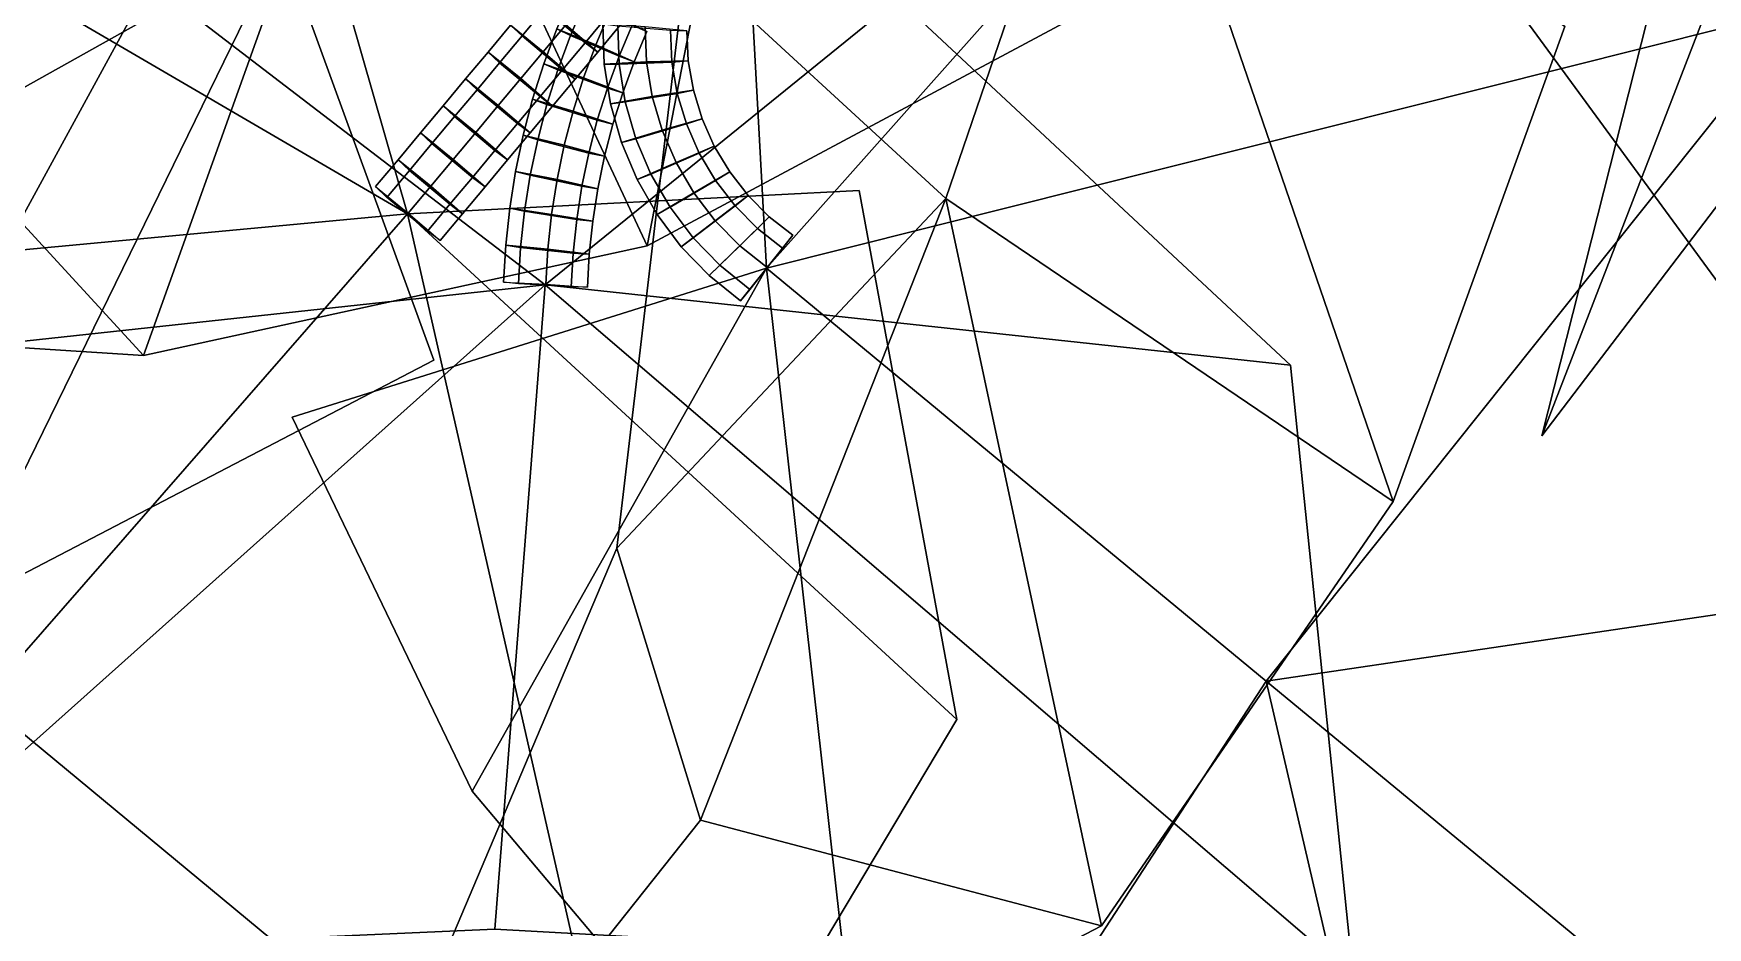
# Model space of a CAD drawing. Header units: metres. Extents: x -219 to 389, y -251 to 301.
# Drawn here: x -83.5 to 12.5, y -121.5 to -70.2 of the extents above; entities that cross this region are included whole.
import ezdxf

# ---------------------------------------------------------------- set-up
doc = ezdxf.new("R2010")
doc.units = ezdxf.units.M

msp = doc.modelspace()

# ---------------------------------------------------------------- linework, layer by layer
at = {"layer": 'Breeder_Leaf', "color": 3}
for points in [[(-38.9781, -34.4874, 315.0494), (-48.3076, -82.424, 322.7845), (-63.3924, -50.1408, 329.0746)], [(-38.9781, -34.4874, 315.0494), (-63.3924, -50.1408, 329.0746), (-48.3076, -82.424, 322.7845)], [(-24.1274, -69.4886, 305.1442), (-48.3076, -82.424, 322.7845), (-38.9781, -34.4874, 315.0494)], [(-24.1274, -69.4886, 305.1442), (-38.9781, -34.4874, 315.0494), (-48.3076, -82.424, 322.7845)], [(-69.2797, -65.04957, 184.5442), (-122.1631, -94.6452, 160.456), (-103.0843, -49.663, 177.6563)], [(-69.2797, -65.04957, 184.5442), (-103.0843, -49.663, 177.6563), (-122.1631, -94.6452, 160.456)], [(-63.3924, -50.1408, 329.0746), (-77.2186, -88.7116, 341.0018), (-95.0627, -69.3002, 344.3145)], [(-63.3924, -50.1408, 329.0746), (-95.0627, -69.3002, 344.3145), (-77.2186, -88.7116, 341.0018)], [(-48.3076, -82.424, 322.7845), (-77.2186, -88.7116, 341.0018), (-63.3924, -50.1408, 329.0746)], [(-48.3076, -82.424, 322.7845), (-63.3924, -50.1408, 329.0746), (-77.2186, -88.7116, 341.0018)], [(-46.06987, -65.9905, 348.8272), (-21.3414, -50.9409, 311.2319), (-31.1677, -79.7071, 321.8969)], [(-46.06987, -65.9905, 348.8272), (-31.1677, -79.7071, 321.8969), (-21.3414, -50.9409, 311.2319)], [(-41.4548, -83.7103, 184.6386), (-42.8716, -57.8117, 163.1995), (-12.7835, -51.4789, 167.8317)], [(-41.4548, -83.7103, 184.6386), (-12.7835, -51.4789, 167.8317), (-42.8716, -57.8117, 163.1995)], [(-41.4548, -83.7103, 184.6386), (-12.7835, -51.4789, 167.8317), (18.04927, -68.7645, 162.5323)], [(-41.4548, -83.7103, 184.6386), (18.04927, -68.7645, 162.5323), (-12.7835, -51.4789, 167.8317)], [(-21.3414, -50.9409, 311.2319), (-5.5099, -97.09286, 303.2223), (-31.1677, -79.7071, 321.8969)], [(-21.3414, -50.9409, 311.2319), (-31.1677, -79.7071, 321.8969), (-5.5099, -97.09286, 303.2223)], [(4.3536, -69.8374, 288.2879), (-5.5099, -97.09286, 303.2223), (-21.3414, -50.9409, 311.2319)], [(4.3536, -69.8374, 288.2879), (-21.3414, -50.9409, 311.2319), (-5.5099, -97.09286, 303.2223)], [(-62.05539, -80.5891, 184.4259), (-91.6222, -63.3322, 198.5596), (-69.9424, -53.117, 182.6716)], [(-62.05539, -80.5891, 184.4259), (-69.9424, -53.117, 182.6716), (-91.6222, -63.3322, 198.5596)], [(9.2624, -53.04527, 293.8242), (17.9298, -91.06712, 320.854), (-1.4404, -64.5935, 324.3927)], [(9.2624, -53.04527, 293.8242), (-1.4404, -64.5935, 324.3927), (17.9298, -91.06712, 320.854)], [(9.2624, -53.04527, 293.8242), (43.9054, -67.9363, 261.8412), (24.3944, -81.1248, 289.3132)], [(9.2624, -53.04527, 293.8242), (24.3944, -81.1248, 289.3132), (43.9054, -67.9363, 261.8412)], [(17.9298, -91.06712, 320.854), (9.2624, -53.04527, 293.8242), (24.3944, -81.1248, 289.3132)], [(17.9298, -91.06712, 320.854), (24.3944, -81.1248, 289.3132), (9.2624, -53.04527, 293.8242)], [(-119.9287, -86.00078, 197.7722), (-91.6222, -63.3322, 198.5596), (-62.05539, -80.5891, 184.4259)], [(-119.9287, -86.00078, 197.7722), (-62.05539, -80.5891, 184.4259), (-91.6222, -63.3322, 198.5596)], [(25.956, -63.1978, 355.8663), (3.03419, -93.3344, 358.4336), (12.5233, -68.8158, 367.5765)], [(25.956, -63.1978, 355.8663), (12.5233, -68.8158, 367.5765), (3.03419, -93.3344, 358.4336)], [(-69.2797, -65.04957, 184.5442), (-87.9508, -103.2428, 166.2128), (-122.1631, -94.6452, 160.456)], [(-69.2797, -65.04957, 184.5442), (-122.1631, -94.6452, 160.456), (-87.9508, -103.2428, 166.2128)], [(-69.2797, -65.04957, 184.5442), (-60.5567, -88.9911, 162.5649), (-87.9508, -103.2428, 166.2128)], [(-69.2797, -65.04957, 184.5442), (-87.9508, -103.2428, 166.2128), (-60.5567, -88.9911, 162.5649)], [(3.03419, -93.3344, 358.4336), (10.1516, -65.242, 385.2508), (12.5233, -68.8158, 367.5765)], [(3.03419, -93.3344, 358.4336), (12.5233, -68.8158, 367.5765), (10.1516, -65.242, 385.2508)], [(-31.1677, -79.7071, 321.8969), (-50.04277, -99.7697, 353.4245), (-46.06987, -65.9905, 348.8272)], [(-31.1677, -79.7071, 321.8969), (-46.06987, -65.9905, 348.8272), (-50.04277, -99.7697, 353.4245)], [(-54.1561, -84.6644, 184.469), (-88.3297, -88.3472, 198.2662), (-76.8346, -67.3038, 182.3972)], [(-54.1561, -84.6644, 184.469), (-76.8346, -67.3038, 182.3972), (-88.3297, -88.3472, 198.2662)], [(-54.1561, -84.6644, 184.469), (-33.9211, -68.254, 163.1706), (-11.3907, -89.2734, 167.3443)], [(-54.1561, -84.6644, 184.469), (-11.3907, -89.2734, 167.3443), (-33.9211, -68.254, 163.1706)], [(-41.4548, -83.7103, 184.6386), (18.04927, -68.7645, 162.5323), (-12.7915, -107.4019, 178)], [(-41.4548, -83.7103, 184.6386), (-12.7915, -107.4019, 178), (18.04927, -68.7645, 162.5323)], [(18.04927, -68.7645, 162.5323), (49.2769, -98.2246, 160.3172), (-12.7915, -107.4019, 178)], [(18.04927, -68.7645, 162.5323), (-12.7915, -107.4019, 178), (49.2769, -98.2246, 160.3172)], [(-77.2186, -88.7116, 341.0018), (-131.0786, -85.2627, 340.4108), (-95.0627, -69.3002, 344.3145)], [(-77.2186, -88.7116, 341.0018), (-95.0627, -69.3002, 344.3145), (-131.0786, -85.2627, 340.4108)], [(-62.05539, -80.5891, 184.4259), (-36.1449, -79.2464, 162.9963), (-30.5445, -109.5901, 166.8366)], [(-62.05539, -80.5891, 184.4259), (-30.5445, -109.5901, 166.8366), (-36.1449, -79.2464, 162.9963)], [(-45.2409, -115.3822, 333.3679), (-50.04277, -99.7697, 353.4245), (-31.1677, -79.7071, 321.8969)], [(-45.2409, -115.3822, 333.3679), (-31.1677, -79.7071, 321.8969), (-50.04277, -99.7697, 353.4245)], [(-31.1677, -79.7071, 321.8969), (-22.2335, -121.4346, 321.5267), (-45.2409, -115.3822, 333.3679)], [(-31.1677, -79.7071, 321.8969), (-45.2409, -115.3822, 333.3679), (-22.2335, -121.4346, 321.5267)], [(-5.5099, -97.09286, 303.2223), (-22.2335, -121.4346, 321.5267), (-31.1677, -79.7071, 321.8969)], [(-5.5099, -97.09286, 303.2223), (-31.1677, -79.7071, 321.8969), (-22.2335, -121.4346, 321.5267)], [(-119.9287, -86.00078, 197.7722), (-62.05539, -80.5891, 184.4259), (-86.4434, -108.4844, 177.0764)], [(-119.9287, -86.00078, 197.7722), (-86.4434, -108.4844, 177.0764), (-62.05539, -80.5891, 184.4259)], [(-62.05539, -80.5891, 184.4259), (-48.5805, -139.8444, 160.7608), (-86.4434, -108.4844, 177.0764)], [(-62.05539, -80.5891, 184.4259), (-86.4434, -108.4844, 177.0764), (-48.5805, -139.8444, 160.7608)], [(-62.05539, -80.5891, 184.4259), (-30.5445, -109.5901, 166.8366), (-48.5805, -139.8444, 160.7608)], [(-62.05539, -80.5891, 184.4259), (-48.5805, -139.8444, 160.7608), (-30.5445, -109.5901, 166.8366)], [(-41.4548, -83.7103, 184.6386), (-58.347, -113.7077, 198.2978), (-68.6715, -92.2619, 182.1647)], [(-41.4548, -83.7103, 184.6386), (-68.6715, -92.2619, 182.1647), (-58.347, -113.7077, 198.2978)], [(-34.9822, -141.4525, 198.0805), (-58.347, -113.7077, 198.2978), (-41.4548, -83.7103, 184.6386)], [(-34.9822, -141.4525, 198.0805), (-41.4548, -83.7103, 184.6386), (-58.347, -113.7077, 198.2978)], [(-34.9822, -141.4525, 198.0805), (-41.4548, -83.7103, 184.6386), (-12.7915, -107.4019, 178)], [(-34.9822, -141.4525, 198.0805), (-12.7915, -107.4019, 178), (-41.4548, -83.7103, 184.6386)], [(-97.5576, -123.4195, 197.5488), (-54.1561, -84.6644, 184.469), (-57.05573, -121.6322, 177.2636)], [(-97.5576, -123.4195, 197.5488), (-57.05573, -121.6322, 177.2636), (-54.1561, -84.6644, 184.469)], [(-97.5576, -123.4195, 197.5488), (-88.3297, -88.3472, 198.2662), (-54.1561, -84.6644, 184.469)], [(-97.5576, -123.4195, 197.5488), (-54.1561, -84.6644, 184.469), (-88.3297, -88.3472, 198.2662)], [(-54.1561, -84.6644, 184.469), (-7.7963, -124.3466, 161.4712), (-57.05573, -121.6322, 177.2636)], [(-54.1561, -84.6644, 184.469), (-57.05573, -121.6322, 177.2636), (-7.7963, -124.3466, 161.4712)], [(-54.1561, -84.6644, 184.469), (-11.3907, -89.2734, 167.3443), (-7.7963, -124.3466, 161.4712)], [(-54.1561, -84.6644, 184.469), (-7.7963, -124.3466, 161.4712), (-11.3907, -89.2734, 167.3443)], [(-12.7915, -107.4019, 178), (49.2769, -98.2246, 160.3172), (19.4762, -134.0183, 170.6387)], [(-12.7915, -107.4019, 178), (19.4762, -134.0183, 170.6387), (49.2769, -98.2246, 160.3172)], [(-69.6927, -146.148, 328.5981), (-50.04277, -99.7697, 353.4245), (-45.2409, -115.3822, 333.3679)], [(-69.6927, -146.148, 328.5981), (-45.2409, -115.3822, 333.3679), (-50.04277, -99.7697, 353.4245)], [(-12.7915, -107.4019, 178), (0.8328, -165.9736, 195.2332), (-34.9822, -141.4525, 198.0805)], [(-12.7915, -107.4019, 178), (-34.9822, -141.4525, 198.0805), (0.8328, -165.9736, 195.2332)], [(0.8328, -165.9736, 195.2332), (-12.7915, -107.4019, 178), (19.4762, -134.0183, 170.6387)], [(0.8328, -165.9736, 195.2332), (19.4762, -134.0183, 170.6387), (-12.7915, -107.4019, 178)], [(-86.4434, -108.4844, 177.0764), (-78.7949, -170.277, 157.7743), (-113.8439, -139.8918, 168.9145)], [(-86.4434, -108.4844, 177.0764), (-113.8439, -139.8918, 168.9145), (-78.7949, -170.277, 157.7743)], [(-48.5805, -139.8444, 160.7608), (-78.7949, -170.277, 157.7743), (-86.4434, -108.4844, 177.0764)], [(-48.5805, -139.8444, 160.7608), (-86.4434, -108.4844, 177.0764), (-78.7949, -170.277, 157.7743)], [(-22.2335, -121.4346, 321.5267), (-69.6927, -146.148, 328.5981), (-45.2409, -115.3822, 333.3679)], [(-22.2335, -121.4346, 321.5267), (-45.2409, -115.3822, 333.3679), (-69.6927, -146.148, 328.5981)]]:
    msp.add_3dface(points, dxfattribs=at)
at = {"layer": 'Breeder_Petiole', "color": 3}
for points in [[(-50.5799, -69.2323, 186.7612), (-51.8724, -70.7768, 186.7246), (-54.1948, -68.8333, 186.7218), (-52.9024, -67.2889, 186.7584)], [(-51.8877, -68.4442, 186.7555), (-52.7069, -70.365, 186.7198), (-53.4994, -69.975, 183.8758), (-52.662, -68.01402, 183.9123)], [(-52.662, -68.01402, 183.9123), (-53.4994, -69.975, 183.8758), (-51.2571, -70.8967, 182.1464), (-50.4687, -69.04357, 182.1809)], [(-51.6846, -68.1994, 182.1771), (-52.977, -69.7439, 182.1405), (-51.1476, -71.3161, 183.8869), (-49.8552, -69.7716, 183.9235)], [(-54.1948, -68.8333, 186.7218), (-55.4872, -70.3778, 186.6853), (-56.1419, -69.7627, 183.846), (-54.8495, -68.2183, 183.8826)], [(-54.8495, -68.2183, 183.8826), (-56.1419, -69.7627, 183.846), (-54.2694, -71.2884, 182.104), (-52.977, -69.7439, 182.1405)], [(-51.8724, -70.7768, 186.7246), (-53.1648, -72.3213, 186.688), (-55.4872, -70.3778, 186.6853), (-54.1948, -68.8333, 186.7218)], [(-49.1628, -69.7652, 186.7715), (-49.9204, -71.5508, 186.7383), (-52.7069, -70.365, 186.7198), (-51.8877, -68.4442, 186.7555)], [(-50.4687, -69.04357, 182.1809), (-51.2571, -70.8967, 182.1464), (-49.05787, -71.865, 183.9054), (-48.3185, -70.1196, 183.9378)], [(-55.4872, -70.3778, 186.6853), (-56.7796, -71.9223, 186.6487), (-57.4343, -71.3072, 183.8094), (-56.1419, -69.7627, 183.846)], [(-56.1419, -69.7627, 183.846), (-57.4343, -71.3072, 183.8094), (-55.5619, -72.8328, 182.0674), (-54.2694, -71.2884, 182.104)], [(-52.977, -69.7439, 182.1405), (-54.2694, -71.2884, 182.104), (-52.44, -72.8606, 183.8503), (-51.1476, -71.3161, 183.8869)], [(-52.7069, -70.365, 186.7198), (-53.4307, -72.3238, 186.6847), (-54.2395, -71.9748, 183.84), (-53.4994, -69.975, 183.8758)], [(-53.4994, -69.975, 183.8758), (-54.2395, -71.9748, 183.84), (-51.9535, -72.7864, 182.1126), (-51.2571, -70.8967, 182.1464)], [(-49.8552, -69.7716, 183.9235), (-51.1476, -71.3161, 183.8869), (-51.8724, -70.7768, 186.7246), (-50.5799, -69.2323, 186.7612)], [(-49.9886, -69.8004, 186.7609), (-49.9129, -71.9985, 186.7325), (-50.7764, -71.9961, 183.8824), (-50.8497, -69.6877, 183.9124)], [(-50.8497, -69.6877, 183.9124), (-50.7764, -71.9961, 183.8824), (-48.3434, -71.8776, 182.1693), (-48.4232, -69.8652, 182.1952)], [(-46.9709, -70.05233, 186.7948), (-46.8872, -71.8791, 186.7714), (-49.9129, -71.9985, 186.7325), (-49.9886, -69.8004, 186.7609)], [(-48.3185, -70.1196, 183.9378), (-49.05787, -71.865, 183.9054), (-49.9204, -71.5508, 186.7383), (-49.1628, -69.7652, 186.7715)], [(-48.4232, -69.8652, 182.1952), (-48.3434, -71.8776, 182.1693), (-45.9535, -71.8058, 183.9445), (-46.03975, -70.08924, 183.9664)], [(-46.03975, -70.08924, 183.9664), (-45.9535, -71.8058, 183.9445), (-46.8872, -71.8791, 186.7714), (-46.9709, -70.05233, 186.7948)], [(-53.1648, -72.3213, 186.688), (-54.4572, -73.8658, 186.6514), (-56.7796, -71.9223, 186.6487), (-55.4872, -70.3778, 186.6853)], [(-49.9204, -71.5508, 186.7383), (-50.5895, -73.3714, 186.7058), (-53.4307, -72.3238, 186.6847), (-52.7069, -70.365, 186.7198)], [(-51.1476, -71.3161, 183.8869), (-52.44, -72.8606, 183.8503), (-53.1648, -72.3213, 186.688), (-51.8724, -70.7768, 186.7246)], [(-51.2571, -70.8967, 182.1464), (-51.9535, -72.7864, 182.1126), (-49.7106, -73.6446, 183.8736), (-49.05787, -71.865, 183.9054)], [(-56.7796, -71.9223, 186.6487), (-58.0721, -73.4668, 186.6121), (-58.7267, -72.8517, 183.7729), (-57.4343, -71.3072, 183.8094)], [(-57.4343, -71.3072, 183.8094), (-58.7267, -72.8517, 183.7729), (-56.8543, -74.3773, 182.0308), (-55.5619, -72.8328, 182.0674)], [(-54.4572, -73.8658, 186.6514), (-55.7496, -75.4102, 186.6149), (-58.0721, -73.4668, 186.6121), (-56.7796, -71.9223, 186.6487)], [(-54.2694, -71.2884, 182.104), (-55.5619, -72.8328, 182.0674), (-53.7325, -74.405, 183.8138), (-52.44, -72.8606, 183.8503)], [(-53.4307, -72.3238, 186.6847), (-54.05768, -74.3157, 186.6504), (-54.8807, -74.00851, 183.8049), (-54.2395, -71.9748, 183.84)], [(-54.2395, -71.9748, 183.84), (-54.8807, -74.00851, 183.8049), (-52.5565, -74.708, 182.0795), (-51.9535, -72.7864, 182.1126)], [(-50.7764, -71.9961, 183.8824), (-50.4211, -74.2782, 183.8564), (-48.01801, -73.8653, 182.1468), (-48.3434, -71.8776, 182.1693)], [(-49.9129, -71.9985, 186.7325), (-49.5687, -74.1709, 186.7077), (-50.4211, -74.2782, 183.8564), (-50.7764, -71.9961, 183.8824)], [(-49.05787, -71.865, 183.9054), (-49.7106, -73.6446, 183.8736), (-50.5895, -73.3714, 186.7058), (-49.9204, -71.5508, 186.7383)], [(-46.8872, -71.8791, 186.7714), (-46.5804, -73.682, 186.7511), (-49.5687, -74.1709, 186.7077), (-49.9129, -71.9985, 186.7325)], [(-48.3434, -71.8776, 182.1693), (-48.01801, -73.8653, 182.1468), (-45.6579, -73.4989, 183.9256), (-45.9535, -71.8058, 183.9445)], [(-45.9535, -71.8058, 183.9445), (-45.6579, -73.4989, 183.9256), (-46.5804, -73.682, 186.7511), (-46.8872, -71.8791, 186.7714)], [(-58.0721, -73.4668, 186.6121), (-59.3645, -75.01127, 186.5755), (-60.01921, -74.3961, 183.7363), (-58.7267, -72.8517, 183.7729)], [(-58.7267, -72.8517, 183.7729), (-60.01921, -74.3961, 183.7363), (-58.1467, -75.9218, 181.9942), (-56.8543, -74.3773, 182.0308)], [(-55.5619, -72.8328, 182.0674), (-56.8543, -74.3773, 182.0308), (-55.02493, -75.9495, 183.7772), (-53.7325, -74.405, 183.8138)], [(-52.44, -72.8606, 183.8503), (-53.7325, -74.405, 183.8138), (-54.4572, -73.8658, 186.6514), (-53.1648, -72.3213, 186.688)], [(-50.5895, -73.3714, 186.7058), (-51.1684, -75.2226, 186.6739), (-54.05768, -74.3157, 186.6504), (-53.4307, -72.3238, 186.6847)], [(-51.9535, -72.7864, 182.1126), (-52.5565, -74.708, 182.0795), (-50.2753, -75.4541, 183.8425), (-49.7106, -73.6446, 183.8736)], [(-55.7496, -75.4102, 186.6149), (-57.04211, -76.9547, 186.5783), (-59.3645, -75.01127, 186.5755), (-58.0721, -73.4668, 186.6121)], [(-53.7325, -74.405, 183.8138), (-55.02493, -75.9495, 183.7772), (-55.7496, -75.4102, 186.6149), (-54.4572, -73.8658, 186.6514)], [(-49.7106, -73.6446, 183.8736), (-50.2753, -75.4541, 183.8425), (-51.1684, -75.2226, 186.6739), (-50.5895, -73.3714, 186.7058)], [(-50.4211, -74.2782, 183.8564), (-49.7891, -76.4996, 183.8345), (-47.4516, -75.7981, 182.1279), (-48.01801, -73.8653, 182.1468)], [(-46.5804, -73.682, 186.7511), (-46.05528, -75.4338, 186.7342), (-48.9611, -76.2848, 186.687), (-49.5687, -74.1709, 186.7077)], [(-48.01801, -73.8653, 182.1468), (-47.4516, -75.7981, 182.1279), (-45.1572, -75.1432, 183.9098), (-45.6579, -73.4989, 183.9256)], [(-45.6579, -73.4989, 183.9256), (-45.1572, -75.1432, 183.9098), (-46.05528, -75.4338, 186.7342), (-46.5804, -73.682, 186.7511)], [(-59.3645, -75.01127, 186.5755), (-60.6569, -76.5557, 186.539), (-61.3116, -75.9406, 183.6997), (-60.01921, -74.3961, 183.7363)], [(-60.01921, -74.3961, 183.7363), (-61.3116, -75.9406, 183.6997), (-59.4391, -77.4662, 181.9577), (-58.1467, -75.9218, 181.9942)], [(-56.8543, -74.3773, 182.0308), (-58.1467, -75.9218, 181.9942), (-56.3173, -77.494, 183.7406), (-55.02493, -75.9495, 183.7772)], [(-54.05768, -74.3157, 186.6504), (-54.586, -76.336, 186.6169), (-55.4212, -76.07123, 183.7707), (-54.8807, -74.00851, 183.8049)], [(-54.8807, -74.00851, 183.8049), (-55.4212, -76.07123, 183.7707), (-53.06438, -76.6569, 182.0472), (-52.5565, -74.708, 182.0795)], [(-51.1684, -75.2226, 186.6739), (-51.6558, -77.1001, 186.6428), (-54.586, -76.336, 186.6169), (-54.05768, -74.3157, 186.6504)], [(-52.5565, -74.708, 182.0795), (-53.06438, -76.6569, 182.0472), (-50.7505, -77.2891, 183.8121), (-50.2753, -75.4541, 183.8425)], [(-49.5687, -74.1709, 186.7077), (-48.9611, -76.2848, 186.687), (-49.7891, -76.4996, 183.8345), (-50.4211, -74.2782, 183.8564)], [(-57.04211, -76.9547, 186.5783), (-58.3345, -78.4992, 186.5417), (-60.6569, -76.5557, 186.539), (-59.3645, -75.01127, 186.5755)], [(-55.02493, -75.9495, 183.7772), (-56.3173, -77.494, 183.7406), (-57.04211, -76.9547, 186.5783), (-55.7496, -75.4102, 186.6149)], [(-50.2753, -75.4541, 183.8425), (-50.7505, -77.2891, 183.8121), (-51.6558, -77.1001, 186.6428), (-51.1684, -75.2226, 186.6739)], [(-49.7891, -76.4996, 183.8345), (-48.8899, -78.6271, 183.8172), (-46.6529, -77.6472, 182.1131), (-47.4516, -75.7981, 182.1279)], [(-46.05528, -75.4338, 186.7342), (-45.3196, -77.1082, 186.7209), (-48.09946, -78.3085, 186.6706), (-48.9611, -76.2848, 186.687)], [(-47.4516, -75.7981, 182.1279), (-46.6529, -77.6472, 182.1131), (-44.459, -76.7138, 183.8974), (-45.1572, -75.1432, 183.9098)], [(-45.1572, -75.1432, 183.9098), (-44.459, -76.7138, 183.8974), (-45.3196, -77.1082, 186.7209), (-46.05528, -75.4338, 186.7342)], [(-60.6569, -76.5557, 186.539), (-61.9493, -78.1002, 186.5024), (-62.604, -77.4851, 183.6631), (-61.3116, -75.9406, 183.6997)], [(-61.3116, -75.9406, 183.6997), (-62.604, -77.4851, 183.6631), (-60.7315, -79.01077, 181.9211), (-59.4391, -77.4662, 181.9577)], [(-58.3345, -78.4992, 186.5417), (-59.6269, -80.04369, 186.5051), (-61.9493, -78.1002, 186.5024), (-60.6569, -76.5557, 186.539)], [(-58.1467, -75.9218, 181.9942), (-59.4391, -77.4662, 181.9577), (-57.6097, -79.0385, 183.704), (-56.3173, -77.494, 183.7406)], [(-54.586, -76.336, 186.6169), (-55.01468, -78.3798, 186.5843), (-55.8599, -78.158, 183.7374), (-55.4212, -76.07123, 183.7707)], [(-55.4212, -76.07123, 183.7707), (-55.8599, -78.158, 183.7374), (-53.476, -78.6283, 182.0158), (-53.06438, -76.6569, 182.0472)], [(-51.6558, -77.1001, 186.6428), (-52.05052, -78.9992, 186.6126), (-55.01468, -78.3798, 186.5843), (-54.586, -76.336, 186.6169)], [(-53.06438, -76.6569, 182.0472), (-53.476, -78.6283, 182.0158), (-51.1351, -79.1452, 183.7826), (-50.7505, -77.2891, 183.8121)], [(-48.9611, -76.2848, 186.687), (-48.09946, -78.3085, 186.6706), (-48.8899, -78.6271, 183.8172), (-49.7891, -76.4996, 183.8345)], [(-46.6529, -77.6472, 182.1131), (-45.6339, -79.3846, 182.1025), (-43.5738, -78.1872, 183.8887), (-44.459, -76.7138, 183.8974)], [(-44.459, -76.7138, 183.8974), (-43.5738, -78.1872, 183.8887), (-44.3845, -78.68, 186.7115), (-45.3196, -77.1082, 186.7209)], [(-61.9493, -78.1002, 186.5024), (-63.2417, -79.6446, 186.4658), (-63.8964, -79.0296, 183.6266), (-62.604, -77.4851, 183.6631)], [(-62.604, -77.4851, 183.6631), (-63.8964, -79.0296, 183.6266), (-62.02402, -80.5552, 181.8845), (-60.7315, -79.01077, 181.9211)], [(-59.4391, -77.4662, 181.9577), (-60.7315, -79.01077, 181.9211), (-58.9021, -80.5829, 183.6675), (-57.6097, -79.0385, 183.704)], [(-56.3173, -77.494, 183.7406), (-57.6097, -79.0385, 183.704), (-58.3345, -78.4992, 186.5417), (-57.04211, -76.9547, 186.5783)], [(-50.7505, -77.2891, 183.8121), (-51.1351, -79.1452, 183.7826), (-52.05052, -78.9992, 186.6126), (-51.6558, -77.1001, 186.6428)], [(-48.8899, -78.6271, 183.8172), (-47.7371, -80.6285, 183.8047), (-45.6339, -79.3846, 182.1025), (-46.6529, -77.6472, 182.1131)], [(-45.3196, -77.1082, 186.7209), (-44.3845, -78.68, 186.7115), (-46.9965, -80.2115, 186.6588), (-48.09946, -78.3085, 186.6706)], [(-59.6269, -80.04369, 186.5051), (-60.9193, -81.5881, 186.4686), (-63.2417, -79.6446, 186.4658), (-61.9493, -78.1002, 186.5024)], [(-57.6097, -79.0385, 183.704), (-58.9021, -80.5829, 183.6675), (-59.6269, -80.04369, 186.5051), (-58.3345, -78.4992, 186.5417)], [(-55.01468, -78.3798, 186.5843), (-55.3424, -80.4422, 186.5527), (-56.1957, -80.2638, 183.7052), (-55.8599, -78.158, 183.7374)], [(-55.8599, -78.158, 183.7374), (-56.1957, -80.2638, 183.7052), (-53.7904, -80.6176, 181.9853), (-53.476, -78.6283, 182.0158)], [(-52.05052, -78.9992, 186.6126), (-52.3515, -80.9154, 186.5833), (-55.3424, -80.4422, 186.5527), (-55.01468, -78.3798, 186.5843)], [(-53.476, -78.6283, 182.0158), (-53.7904, -80.6176, 181.9853), (-51.4282, -81.01807, 183.7539), (-51.1351, -79.1452, 183.7826)], [(-48.09946, -78.3085, 186.6706), (-46.9965, -80.2115, 186.6588), (-47.7371, -80.6285, 183.8047), (-48.8899, -78.6271, 183.8172)], [(-44.3845, -78.68, 186.7115), (-43.2641, -80.1255, 186.706), (-45.6689, -81.9653, 186.6518), (-46.9965, -80.2115, 186.6588)], [(-45.6339, -79.3846, 182.1025), (-44.4099, -80.9842, 182.0963), (-42.5149, -79.5412, 183.8837), (-43.5738, -78.1872, 183.8887)], [(-43.5738, -78.1872, 183.8887), (-42.5149, -79.5412, 183.8837), (-43.2641, -80.1255, 186.706), (-44.3845, -78.68, 186.7115)], [(-60.7315, -79.01077, 181.9211), (-62.02402, -80.5552, 181.8845), (-60.1946, -82.1274, 183.6309), (-58.9021, -80.5829, 183.6675)], [(-51.1351, -79.1452, 183.7826), (-51.4282, -81.01807, 183.7539), (-52.3515, -80.9154, 186.5833), (-52.05052, -78.9992, 186.6126)], [(-47.7371, -80.6285, 183.8047), (-46.348, -82.4738, 183.7972), (-44.4099, -80.9842, 182.0963), (-45.6339, -79.3846, 182.1025)], [(-44.4099, -80.9842, 182.0963), (-42.9993, -82.422, 182.0945), (-41.2983, -80.7554, 183.8825), (-42.5149, -79.5412, 183.8837)], [(-42.5149, -79.5412, 183.8837), (-41.2983, -80.7554, 183.8825), (-41.9752, -81.423, 186.7046), (-43.2641, -80.1255, 186.706)], [(-58.9021, -80.5829, 183.6675), (-60.1946, -82.1274, 183.6309), (-60.9193, -81.5881, 186.4686), (-59.6269, -80.04369, 186.5051)], [(-55.3424, -80.4422, 186.5527), (-55.5687, -82.5182, 186.5222), (-56.4277, -82.3835, 183.674), (-56.1957, -80.2638, 183.7052)], [(-56.1957, -80.2638, 183.7052), (-56.4277, -82.3835, 183.674), (-54.00686, -82.62, 181.9559), (-53.7904, -80.6176, 181.9853)], [(-52.3515, -80.9154, 186.5833), (-52.5581, -82.8441, 186.555), (-55.5687, -82.5182, 186.5222), (-55.3424, -80.4422, 186.5527)], [(-53.7904, -80.6176, 181.9853), (-54.00686, -82.62, 181.9559), (-51.629, -82.9029, 183.7263), (-51.4282, -81.01807, 183.7539)], [(-46.9965, -80.2115, 186.6588), (-45.6689, -81.9653, 186.6518), (-46.348, -82.4738, 183.7972), (-47.7371, -80.6285, 183.8047)], [(-43.2641, -80.1255, 186.706), (-41.9752, -81.423, 186.7046), (-44.1366, -83.5434, 186.6496), (-45.6689, -81.9653, 186.6518)], [(-51.4282, -81.01807, 183.7539), (-51.629, -82.9029, 183.7263), (-52.5581, -82.8441, 186.555), (-52.3515, -80.9154, 186.5833)], [(-46.348, -82.4738, 183.7972), (-44.7435, -84.1352, 183.7948), (-42.9993, -82.422, 182.0945), (-44.4099, -80.9842, 182.0963)], [(-41.9752, -81.423, 186.7046), (-40.5372, -82.5531, 186.7073), (-42.4227, -84.9221, 186.6524), (-44.1366, -83.5434, 186.6496)], [(-42.9993, -82.422, 182.0945), (-41.4234, -83.6764, 182.0972), (-39.9422, -81.8116, 183.8851), (-41.2983, -80.7554, 183.8825)], [(-41.2983, -80.7554, 183.8825), (-39.9422, -81.8116, 183.8851), (-40.5372, -82.5531, 186.7073), (-41.9752, -81.423, 186.7046)], [(-55.5687, -82.5182, 186.5222), (-55.6927, -84.6028, 186.4928), (-56.5555, -84.5121, 183.644), (-56.4277, -82.3835, 183.674)], [(-56.4277, -82.3835, 183.674), (-56.5555, -84.5121, 183.644), (-54.1247, -84.6305, 181.9276), (-54.00686, -82.62, 181.9559)], [(-52.5581, -82.8441, 186.555), (-52.6698, -84.7806, 186.5278), (-55.6927, -84.6028, 186.4928), (-55.5687, -82.5182, 186.5222)], [(-45.6689, -81.9653, 186.6518), (-44.1366, -83.5434, 186.6496), (-44.7435, -84.1352, 183.7948), (-46.348, -82.4738, 183.7972)], [(-44.7435, -84.1352, 183.7948), (-42.9477, -85.5878, 183.7976), (-41.4234, -83.6764, 182.0972), (-42.9993, -82.422, 182.0945)], [(-54.00686, -82.62, 181.9559), (-54.1247, -84.6305, 181.9276), (-51.737, -84.7955, 183.6997), (-51.629, -82.9029, 183.7263)], [(-51.629, -82.9029, 183.7263), (-51.737, -84.7955, 183.6997), (-52.6698, -84.7806, 186.5278), (-52.5581, -82.8441, 186.555)], [(-44.1366, -83.5434, 186.6496), (-42.4227, -84.9221, 186.6524), (-42.9477, -85.5878, 183.7976), (-44.7435, -84.1352, 183.7948)]]:
    msp.add_3dface(points, dxfattribs=at)

doc.saveas('drawing.dxf')
